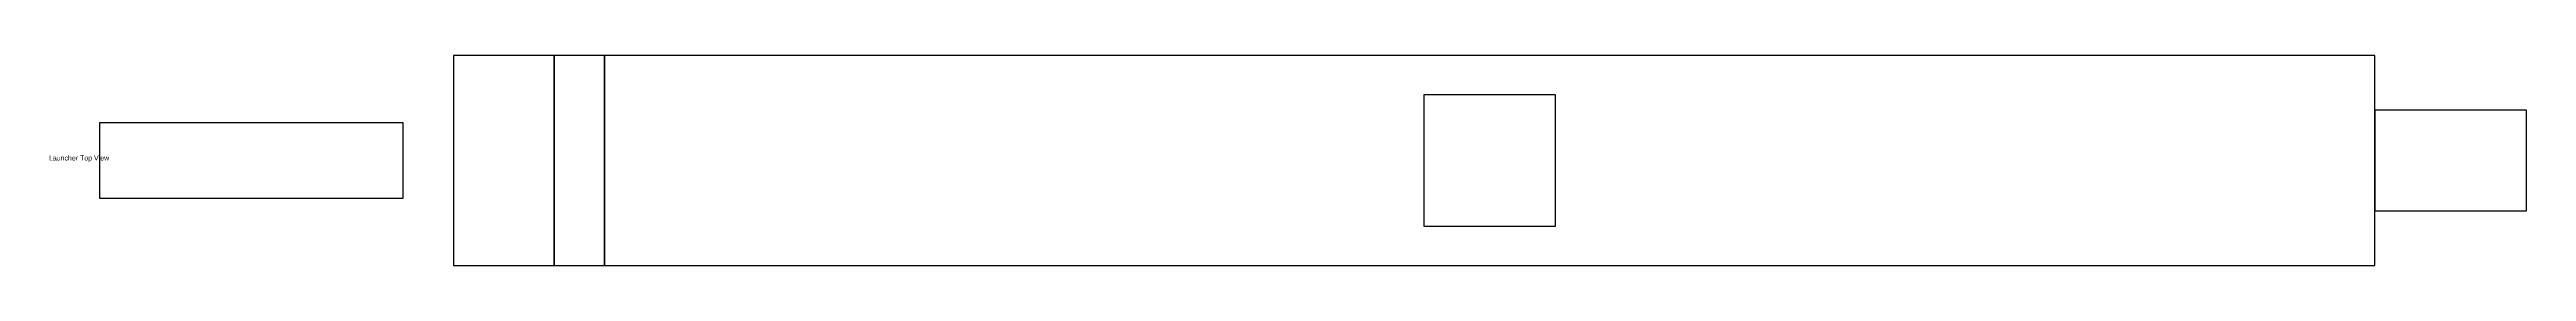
# Model space of a CAD drawing. Header units: metres. Extents: x 0 to 980, y -42 to 42.
import ezdxf

# ---------------------------------------------------------------- set-up
doc = ezdxf.new("R2010")
doc.units = ezdxf.units.M

msp = doc.modelspace()

# ---------------------------------------------------------------- linework, layer by layer
for points in [[(160, -41.6), (199.716, -41.6), (199.716, 41.6), (160, 41.6), (160, -41.6)], [(199.716, -41.6), (219.716, -41.6), (219.716, 41.6), (199.716, 41.6), (199.716, -41.6)], [(219.716, -41.6), (919.716, -41.6), (919.716, 41.6), (219.716, 41.6), (219.716, -41.6)], [(543.716, -26), (595.716, -26), (595.716, 26), (543.716, 26), (543.716, -26)], [(919.716, -20), (979.716, -20), (979.716, 20), (919.716, 20), (919.716, -20)], [(20, -15), (140, -15), (140, 15), (20, 15), (20, -15)]]:
    msp.add_lwpolyline(points)

# ---------------------------------------------------------------- texts
msp.add_text('Launcher Top View', height=2).set_placement((0, 0))

doc.saveas('drawing.dxf')
